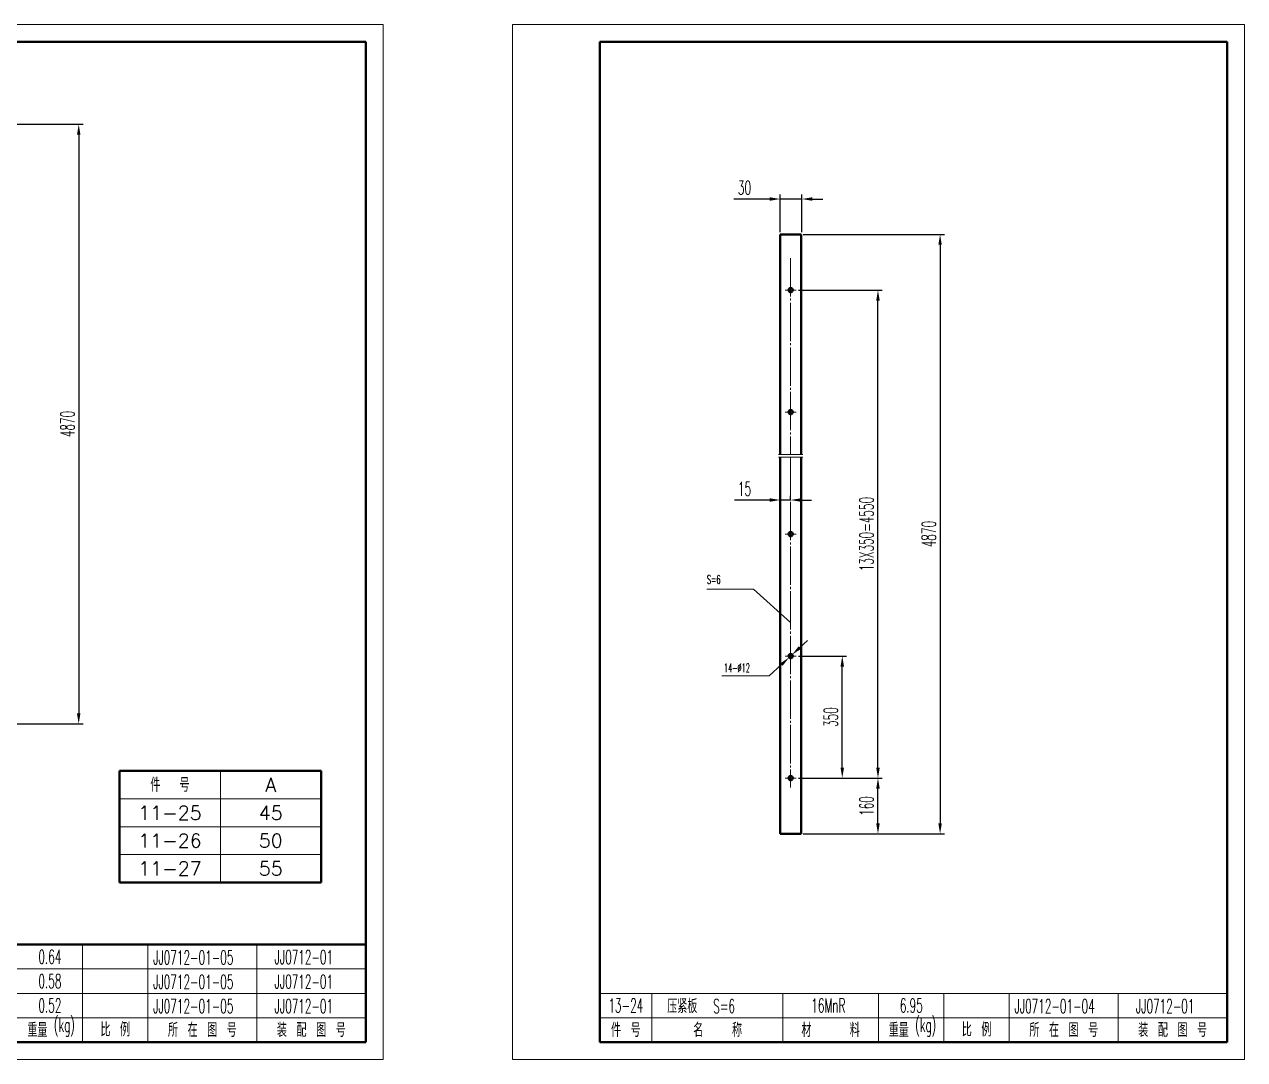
# Model space of a CAD drawing. Header units: millimetres. Extents: x 653 to 3278, y 1219 to 2187.
# Drawn here: x 1530.4 to 1880.4, y 1219.4 to 1516.4 of the extents above; entities that cross this region are included whole.
import ezdxf

# ---------------------------------------------------------------- set-up
doc = ezdxf.new("R2010")
doc.units = ezdxf.units.MM
doc.linetypes.add('JIS_08_11', pattern=[12.8, 11, -0.6, 0.6, -0.6])
doc.linetypes.add('JIS_09_08', pattern=[10.75, 8, -0.55, 0.55, -0.55, 0.55, -0.55])
for name, color, linetype, lineweight in [('图层1', 1, 'Continuous', 40), ('图层2', 4, 'JIS_08_11', 20), ('图层3', 2, 'Continuous', 20), ('图层5', 6, 'JIS_09_08', 20)]:
    doc.layers.add(name, color=color, linetype=linetype, lineweight=lineweight)
doc.styles.get("Standard").update_dxf_attribs({"font": 'romans.shx', "width": 0.55, "height": 4, "bigfont": 'gbcbig.shx'})
doc.styles.add('样式 1', font='romans.shx', dxfattribs={"height": 4, "bigfont": 'gbcbig.shx'})
doc.styles.add('样式 2', font='romans.shx', dxfattribs={"width": 0.55, "height": 4, "bigfont": 'gbcbig.shx'})
doc.dimstyles.new('副本 ISO-25', dxfattribs={"dimtxt": 4, "dimasz": 3, "dimexe": 1.25, "dimexo": 0.625, "dimgap": 1.25, "dimtad": 1, "dimdec": 1, "dimtxsty": 'Standard', "dimcen": 2.5, "dimazin": 2, "dimtfac": 1, "dimtdec": 1, "dimtmove": 0, "dimatfit": 3, "dimfxl": 1, "dimarcsym": 0})

# ---------------------------------------------------------------- blocks, each defined once
blk = doc.blocks.new('*D448')
at = {"layer": 'Defpoints', "color": 0}
for p in [(1506.09, 1487.75), (1506.09, 1315.75), (1545.97, 1315.75)]:
    blk.add_point(p, dxfattribs=at)
at = {"layer": '图层3', "color": 0, "lineweight": -2}
for p, q in [((1506.71, 1487.75), (1547.22, 1487.75)), ((1545.97, 1484.75), (1545.97, 1318.75)), ((1506.71, 1315.75), (1547.22, 1315.75))]:
    blk.add_line(p, q, dxfattribs=at)
at = {"layer": '图层3', "color": 0}
for points in [[(1545.47, 1484.75), (1546.47, 1484.75), (1545.97, 1487.75)], [(1545.47, 1318.75), (1546.47, 1318.75), (1545.97, 1315.75)]]:
    blk.add_solid(points, dxfattribs=at)
at = {"layer": '图层3', "color": 0, "insert": (1542.72, 1401.75), "char_height": 4, "attachment_point": 5, "rotation": 90}
blk.add_mtext('4870', dxfattribs=at)
blk = doc.blocks.new('*D454')
at = {"layer": 'Defpoints', "color": 0}
for p in [(1753.19, 1456.17), (1753.19, 1284.17), (1793.07, 1284.17)]:
    blk.add_point(p, dxfattribs=at)
at = {"layer": '图层3', "color": 0, "lineweight": -2}
for p, q in [((1753.81, 1456.17), (1794.32, 1456.17)), ((1793.07, 1453.17), (1793.07, 1287.17)), ((1753.81, 1284.17), (1794.32, 1284.17))]:
    blk.add_line(p, q, dxfattribs=at)
at = {"layer": '图层3', "color": 0}
for points in [[(1792.57, 1453.17), (1793.57, 1453.17), (1793.07, 1456.17)], [(1792.57, 1287.17), (1793.57, 1287.17), (1793.07, 1284.17)]]:
    blk.add_solid(points, dxfattribs=at)
at = {"layer": '图层3', "color": 0, "insert": (1789.82, 1370.17), "char_height": 4, "attachment_point": 5, "rotation": 90}
blk.add_mtext('4870', dxfattribs=at)
blk = doc.blocks.new('*D455')
at = {"layer": 'Defpoints', "color": 0}
for p in [(1751.79, 1300.17), (1775.25, 1300.17), (1753.19, 1284.17)]:
    blk.add_point(p, dxfattribs=at)
at = {"layer": '图层3', "color": 0, "lineweight": -2}
for p, q in [((1752.41, 1300.17), (1776.5, 1300.17)), ((1775.25, 1287.17), (1775.25, 1297.17)), ((1753.81, 1284.17), (1776.5, 1284.17))]:
    blk.add_line(p, q, dxfattribs=at)
at = {"layer": '图层3', "color": 0}
for points in [[(1774.75, 1297.17), (1775.75, 1297.17), (1775.25, 1300.17)], [(1774.75, 1287.17), (1775.75, 1287.17), (1775.25, 1284.17)]]:
    blk.add_solid(points, dxfattribs=at)
at = {"layer": '图层3', "color": 0, "insert": (1772, 1292.17), "char_height": 4, "attachment_point": 5, "rotation": 90}
blk.add_mtext('160', dxfattribs=at)
blk = doc.blocks.new('*D456')
at = {"layer": 'Defpoints', "color": 0}
for p in [(1751.79, 1335.17), (1765.01, 1335.17), (1752.41, 1300.17)]:
    blk.add_point(p, dxfattribs=at)
at = {"layer": '图层3', "color": 0, "lineweight": -2}
for p, q in [((1752.41, 1335.17), (1766.26, 1335.17)), ((1765.01, 1303.17), (1765.01, 1332.17)), ((1753.04, 1300.17), (1766.26, 1300.17))]:
    blk.add_line(p, q, dxfattribs=at)
at = {"layer": '图层3', "color": 0}
for points in [[(1764.51, 1332.17), (1765.51, 1332.17), (1765.01, 1335.17)], [(1764.51, 1303.17), (1765.51, 1303.17), (1765.01, 1300.17)]]:
    blk.add_solid(points, dxfattribs=at)
at = {"layer": '图层3', "color": 0, "insert": (1761.76, 1317.67), "char_height": 4, "attachment_point": 5, "rotation": 90}
blk.add_mtext('350', dxfattribs=at)
blk = doc.blocks.new('*D457')
at = {"layer": 'Defpoints', "color": 0}
for p in [(1751.79, 1440.17), (1775.25, 1440.17), (1753.19, 1300.17)]:
    blk.add_point(p, dxfattribs=at)
at = {"layer": '图层3', "color": 0, "lineweight": -2}
for p, q in [((1752.41, 1440.17), (1776.5, 1440.17)), ((1775.25, 1303.17), (1775.25, 1437.17)), ((1753.81, 1300.17), (1776.5, 1300.17))]:
    blk.add_line(p, q, dxfattribs=at)
at = {"layer": '图层3', "color": 0}
for points in [[(1774.75, 1437.17), (1775.75, 1437.17), (1775.25, 1440.17)], [(1774.75, 1303.17), (1775.75, 1303.17), (1775.25, 1300.17)]]:
    blk.add_solid(points, dxfattribs=at)
at = {"layer": '图层3', "color": 0, "insert": (1772, 1370.17), "char_height": 4, "attachment_point": 5, "rotation": 90}
blk.add_mtext('13X350=4550', dxfattribs=at)
blk = doc.blocks.new('*D444')
at = {"layer": 'Defpoints', "color": 0}
for p in [(1747.19, 1379.17), (1750.19, 1379.95), (1750.19, 1379.17)]:
    blk.add_point(p, dxfattribs=at)
at = {"layer": '图层3', "color": 0, "lineweight": -2}
for p, q in [((1744.19, 1379.95), (1734.06, 1379.95)), ((1747.19, 1379.79), (1747.19, 1381.2)), ((1750.19, 1379.95), (1747.19, 1379.95)), ((1750.19, 1379.79), (1750.19, 1381.2)), ((1753.19, 1379.95), (1756.19, 1379.95))]:
    blk.add_line(p, q, dxfattribs=at)
at = {"layer": '图层3', "color": 0}
for points in [[(1744.19, 1380.45), (1744.19, 1379.45), (1747.19, 1379.95)], [(1753.19, 1380.45), (1753.19, 1379.45), (1750.19, 1379.95)]]:
    blk.add_solid(points, dxfattribs=at)
at = {"layer": '图层3', "color": 0, "insert": (1736.94, 1383.2), "char_height": 4, "attachment_point": 5}
blk.add_mtext('15', dxfattribs=at)
blk = doc.blocks.new('*D458')
at = {"layer": 'Defpoints', "color": 0}
for p in [(1749.75, 1334.76), (1750.63, 1335.58)]:
    blk.add_point(p, dxfattribs=at)
at = {"layer": '图层3', "color": 0, "lineweight": -2}
for p, q in [((1752.83, 1337.62), (1755.03, 1339.65)), ((1750.63, 1335.58), (1749.75, 1334.76)), ((1744.06, 1329.5), (1747.55, 1332.73))]:
    blk.add_line(p, q, dxfattribs=at)
at = {"layer": '图层3', "color": 0}
for points in [[(1752.49, 1337.98), (1753.17, 1337.25), (1750.63, 1335.58)], [(1747.21, 1333.09), (1747.89, 1332.36), (1749.75, 1334.76)]]:
    blk.add_solid(points, dxfattribs=at)
blk = doc.blocks.new('*D459')
at = {"layer": 'Defpoints', "color": 0}
for p in [(1753.4, 1466.31), (1747.19, 1456.17), (1753.4, 1456.17)]:
    blk.add_point(p, dxfattribs=at)
at = {"layer": '图层3', "color": 0, "lineweight": -2}
for p, q in [((1747.19, 1456.8), (1747.19, 1467.56)), ((1753.4, 1456.8), (1753.4, 1467.56)), ((1744.19, 1466.31), (1733.91, 1466.31)), ((1753.4, 1466.31), (1747.19, 1466.31)), ((1756.4, 1466.31), (1759.4, 1466.31))]:
    blk.add_line(p, q, dxfattribs=at)
at = {"layer": '图层3', "color": 0}
for points in [[(1744.19, 1466.81), (1744.19, 1465.81), (1747.19, 1466.31)], [(1756.4, 1466.81), (1756.4, 1465.81), (1753.4, 1466.31)]]:
    blk.add_solid(points, dxfattribs=at)
at = {"layer": '图层3', "color": 0, "insert": (1736.94, 1469.56), "char_height": 4, "attachment_point": 5}
blk.add_mtext('30', dxfattribs=at)

msp = doc.modelspace()

# ---------------------------------------------------------------- linework, layer by layer
at = {"layer": '图层1'}
for p, q in [((1448.326, 1511.409), (1628.326, 1511.409)), ((1628.326, 1511.409), (1628.326, 1224.409)), ((1695.425, 1224.409), (1695.425, 1511.409)), ((1695.425, 1511.409), (1875.425, 1511.409)), ((1875.425, 1511.409), (1875.425, 1224.409)), ((1753.188, 1456.171), (1747.188, 1456.171)), ((1747.188, 1456.171), (1747.188, 1393.017)), ((1753.188, 1456.171), (1753.188, 1393.017)), ((1747.188, 1392.206), (1747.188, 1284.171)), ((1753.188, 1392.206), (1753.188, 1284.171)), ((1557.688, 1302.223), (1615.516, 1302.223)), ((1557.688, 1302.223), (1557.688, 1270.223)), ((1615.516, 1302.223), (1615.516, 1270.223)), ((1753.188, 1284.171), (1747.188, 1284.171)), ((1557.688, 1270.223), (1615.516, 1270.223)), ((1448.326, 1252.409), (1628.326, 1252.409)), ((1695.425, 1238.409), (1695.425, 1224.409)), ((1628.326, 1224.409), (1448.326, 1224.409)), ((1875.425, 1224.409), (1695.425, 1224.409))]:
    msp.add_line(p, q, dxfattribs=at)
for centre in [(1750.188, 1440.171), (1750.188, 1405.171), (1750.188, 1370.171), (1750.188, 1335.171), (1750.188, 1300.171)]:
    msp.add_circle(centre, 0.6, dxfattribs=at)
at = {"layer": '图层2'}
for p, q in [((1750.188, 1449.356), (1750.188, 1393.017)), ((1751.788, 1440.171), (1748.588, 1440.171)), ((1751.788, 1405.171), (1748.588, 1405.171)), ((1750.188, 1392.206), (1750.188, 1297.452)), ((1751.788, 1370.171), (1748.588, 1370.171)), ((1751.788, 1335.171), (1748.588, 1335.171)), ((1751.788, 1300.171), (1748.588, 1300.171))]:
    msp.add_line(p, q, dxfattribs=at)
at = {"layer": '图层3'}
for p, q in [((1423.326, 1516.409), (1633.326, 1516.409)), ((1633.326, 1516.409), (1633.326, 1219.409)), ((1670.425, 1219.409), (1670.425, 1516.409)), ((1670.425, 1516.409), (1880.425, 1516.409)), ((1880.425, 1516.409), (1880.425, 1219.409)), ((1739.57, 1354.406), (1726.199, 1354.406)), ((1750.188, 1344.829), (1739.57, 1354.406)), ((1744.056, 1329.498), (1730.458, 1329.498)), ((1586.602, 1302.223), (1586.602, 1270.223)), ((1557.688, 1294.223), (1615.516, 1294.223)), ((1557.688, 1286.223), (1615.516, 1286.223)), ((1557.688, 1278.223), (1615.516, 1278.223)), ((1547.076, 1224.409), (1547.076, 1252.409)), ((1565.826, 1224.409), (1565.826, 1252.409)), ((1597.076, 1224.409), (1597.076, 1252.409)), ((1448.326, 1245.409), (1628.326, 1245.409)), ((1448.326, 1238.409), (1628.326, 1238.409)), ((1695.425, 1238.409), (1875.425, 1238.409)), ((1710.425, 1224.409), (1710.425, 1238.409)), ((1747.925, 1224.409), (1747.925, 1238.424)), ((1775.425, 1224.409), (1775.425, 1238.424)), ((1794.175, 1224.409), (1794.175, 1238.409)), ((1812.925, 1224.409), (1812.925, 1238.409)), ((1844.175, 1224.409), (1844.175, 1238.409)), ((1448.326, 1231.409), (1628.326, 1231.409)), ((1695.425, 1231.409), (1875.425, 1231.409)), ((1633.326, 1219.409), (1423.326, 1219.409)), ((1880.425, 1219.409), (1670.425, 1219.409))]:
    msp.add_line(p, q, dxfattribs=at)
at = {"layer": '图层5'}
for p, q in [((1746.734, 1393.017), (1753.685, 1393.017)), ((1746.734, 1392.206), (1753.685, 1392.206))]:
    msp.add_line(p, q, dxfattribs=at)

# ---------------------------------------------------------------- texts
at = {"layer": '图层3', "char_height": 2.5, "attachment_point": 1}
for s, insert, width in [('S=6', (1726.199, 1358.396), 13.6237), ('14-%%c12', (1731.066, 1333.039), 14.45217)]:
    msp.add_mtext(s, dxfattribs=dict(at, insert=insert, width=width))
at = {"layer": '图层3', "char_height": 4}
for s, insert, width, attachment_point, style in [('件  号', (1572.145, 1298.223), 28.91405, 5, '样式 1'), ('A', (1601.059, 1298.223), 28.91405, 5, '样式 1'), ('11-25', (1572.145, 1290.223), 28.91405, 5, '样式 1'), ('45', (1601.059, 1290.223), 28.91405, 5, '样式 1'), ('11-26', (1572.145, 1282.223), 28.91405, 5, '样式 1'), ('50', (1601.059, 1282.223), 28.91405, 5, '样式 1'), ('11-27', (1572.145, 1274.223), 28.91405, 5, '样式 1'), ('55', (1601.059, 1274.223), 28.91405, 5, '样式 1'), ('0.64', (1537.701, 1248.909), 18.75, 5, '样式 2'), (' JJ0712-01-05', (1565.826, 1248.708), 37.5, 4, '样式 2'), (' JJ0712-01', (1600.659, 1248.762), 37.5, 4, '样式 2'), ('0.58', (1537.701, 1241.909), 18.75, 5, '样式 2'), (' JJ0712-01-05', (1565.826, 1241.708), 37.5, 4, '样式 2'), (' JJ0712-01', (1600.659, 1241.762), 37.5, 4, '样式 2'), ('0.52', (1537.701, 1234.909), 18.75, 5, '样式 2'), (' JJ0712-01-05', (1565.826, 1234.708), 37.5, 4, '样式 2'), (' JJ0712-01', (1600.659, 1234.762), 37.5, 4, '样式 2'), ('13-24', (1702.925, 1234.909), 15, 5, '样式 2'), ('压紧板', (1714.805, 1234.746), 68.75, 4, '样式 1'), ('S=6', (1731.114, 1234.717), 31.25, 5, '样式 2'), ('16MnR', (1761.026, 1234.965), 31.25, 5, '样式 2'), ('6.95', (1784.8, 1234.909), 18.75, 5, '样式 2'), (' JJ0712-01-04', (1812.925, 1234.708), 37.5, 4, '样式 2'), (' JJ0712-01', (1847.758, 1234.762), 37.5, 4, '样式 2'), ('(kg)', (1538.848, 1231.409), 8.22875, 1, '样式 2'), ('(kg)', (1785.947, 1231.409), 8.22875, 1, '样式 2'), ('重量', (1534.104, 1227.909), 18.75, 5, '样式 1'), ('比 例', (1556.451, 1228.024), 18.75, 5, '样式 1'), ('所 在 图 号', (1581.451, 1227.909), 31.25, 5, '样式 1'), ('装 配 图 号', (1612.701, 1227.909), 31.25, 5, '样式 1'), ('件 号', (1702.925, 1227.909), 15, 5, '样式 1'), ('名   称', (1729.27, 1227.909), 37.31081, 5, '样式 1'), ('材    料', (1761.675, 1227.909), 27.5, 5, '样式 1'), ('重量', (1781.203, 1227.909), 18.75, 5, '样式 1'), ('比 例', (1803.55, 1228.024), 18.75, 5, '样式 1'), ('所 在 图 号', (1828.55, 1227.909), 31.25, 5, '样式 1'), ('装 配 图 号', (1859.8, 1227.909), 31.25, 5, '样式 1')]:
    msp.add_mtext(s, dxfattribs=dict(at, insert=insert, width=width, attachment_point=attachment_point, style=style))

# ---------------------------------------------------------------- dimensions: what is measured, and where the dimension line sits
at = {"layer": '图层3'}
for base, p1, p2, text, picture, middle in [((1545.97, 1315.747), (1506.089, 1487.747), (1506.089, 1315.747), '4870', '*D448', (1542.72, 1401.747)), ((1793.069, 1284.171), (1753.188, 1456.171), (1753.188, 1284.171), '4870', '*D454', (1789.819, 1370.171)), ((1775.254, 1440.171), (1753.188, 1300.171), (1751.788, 1440.171), '13X350=4550', '*D457', (1772.004, 1370.171)), ((1765.01, 1335.171), (1752.413, 1300.171), (1751.788, 1335.171), '350', '*D456', (1761.76, 1317.671))]:
    dim = msp.add_linear_dim(base=base, p1=p1, p2=p2, angle=90, text=text, dimstyle='副本 ISO-25', dxfattribs=at)
    dim.commit()
    dim.dimension.update_dxf_attribs({"geometry": picture, "text_midpoint": middle})
for base, p1, p2, text, picture, middle in [((1753.399, 1466.31), (1747.188, 1456.171), (1753.399, 1456.171), '30', '*D459', (1736.938, 1466.31)), ((1750.188, 1379.955), (1747.188, 1379.167), (1750.188, 1379.167), '15', '*D444', (1736.938, 1379.955))]:
    dim = msp.add_linear_dim(base=base, p1=p1, p2=p2, text=text, dimstyle='副本 ISO-25', dxfattribs=at)
    dim.commit()
    dim.dimension.update_dxf_attribs({"geometry": picture, "text_midpoint": middle, "dimtype": 160})
dim = msp.add_diameter_dim_2p(p1=(1750.629, 1335.578), p2=(1749.748, 1334.763), text=' ', dimstyle='副本 ISO-25', dxfattribs=at)
dim.commit()
dim.dimension.update_dxf_attribs({"geometry": '*D458', "text_midpoint": (1744.056, 1329.498), "dimtype": 163})
dim = msp.add_linear_dim(base=(1775.254, 1300.171), p1=(1753.188, 1284.171), p2=(1751.788, 1300.171), angle=90, text='160', dimstyle='副本 ISO-25', dxfattribs=at)
dim.commit()
dim.dimension.update_dxf_attribs({"geometry": '*D455', "text_midpoint": (1775.254, 1292.171), "dimtype": 160})

doc.saveas('drawing.dxf')
